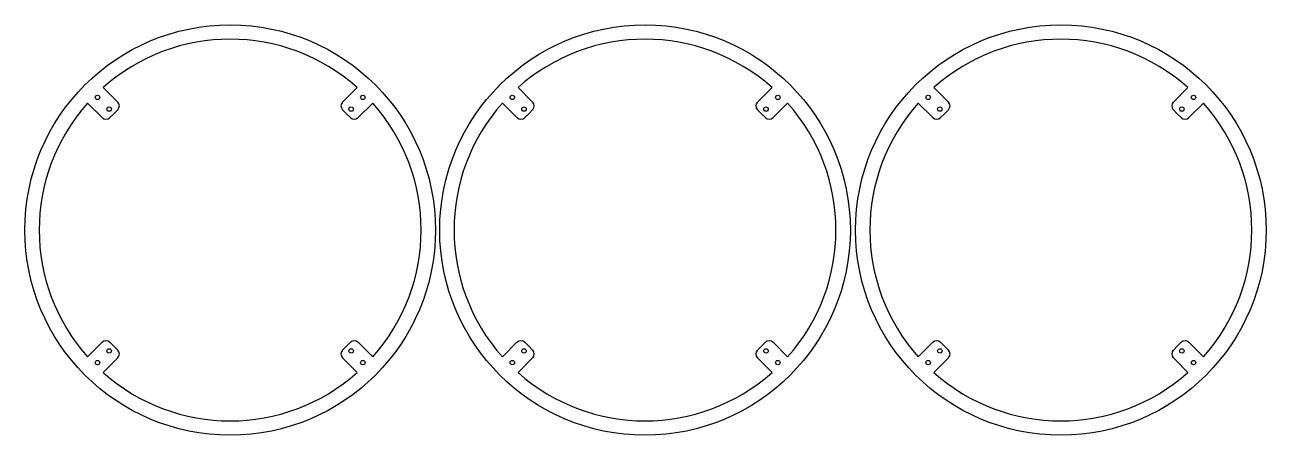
# Model space of a CAD drawing. Header units: millimetres. Extents: x 12 to 1137, y 441 to 813.
import ezdxf

# ---------------------------------------------------------------- set-up
doc = ezdxf.new("R2010")
doc.units = ezdxf.units.MM
doc.layers.add('Predeterminado', color=7, linetype='Continuous')

msp = doc.modelspace()

# ---------------------------------------------------------------- linework, layer by layer
at = {"layer": 'Predeterminado', "color": 7, "linetype": 'Continuous'}
for p, q in [((96.4, 742.8), (83.2, 756)), ((300.1, 742.8), (313.3, 756)), ((472.3, 742.8), (459.1, 756)), ((676, 742.8), (689.2, 756)), ((848.9, 742.8), (835.7, 756)), ((1052.7, 742.8), (1065.9, 756)), ((82.3, 728.7), (69.1, 741.9)), ((92.9, 732.2), (89.4, 728.7)), ((92.9, 732.2), (96.4, 735.7)), ((303.7, 732.2), (300.1, 735.7)), ((303.7, 732.2), (307.2, 728.7)), ((314.3, 728.7), (327.5, 741.9)), ((458.1, 728.7), (444.9, 741.9)), ((468.8, 732.2), (465.2, 728.7)), ((468.8, 732.2), (472.3, 735.7)), ((679.5, 732.2), (676, 735.7)), ((679.5, 732.2), (683.1, 728.7)), ((690.1, 728.7), (703.3, 741.9)), ((834.8, 728.7), (821.6, 741.9)), ((845.4, 732.2), (841.9, 728.7)), ((845.4, 732.2), (848.9, 735.7)), ((1056.2, 732.2), (1052.7, 735.7)), ((1056.2, 732.2), (1059.7, 728.7)), ((1066.8, 728.7), (1080, 741.9)), ((82.3, 525), (69.1, 511.8)), ((92.9, 521.4), (89.4, 525)), ((92.9, 521.4), (96.4, 517.9)), ((303.7, 521.4), (300.1, 517.9)), ((303.7, 521.4), (307.2, 525)), ((314.3, 525), (327.5, 511.8)), ((458.1, 525), (444.9, 511.8)), ((468.8, 521.4), (465.2, 525)), ((468.8, 521.4), (472.3, 517.9)), ((679.5, 521.4), (676, 517.9)), ((679.5, 521.4), (683.1, 525)), ((690.1, 525), (703.3, 511.8)), ((834.8, 525), (821.6, 511.8)), ((845.4, 521.4), (841.9, 525)), ((845.4, 521.4), (848.9, 517.9)), ((1056.2, 521.4), (1052.7, 517.9)), ((1056.2, 521.4), (1059.7, 525)), ((1066.8, 525), (1080, 511.8)), ((96.4, 510.8), (83.2, 497.6)), ((300.1, 510.8), (313.3, 497.6)), ((472.3, 510.8), (459.1, 497.6)), ((676, 510.8), (689.2, 497.6)), ((848.9, 510.8), (835.7, 497.6)), ((1052.7, 510.8), (1065.9, 497.6))]:
    msp.add_line(p, q, dxfattribs=at)
for centre, radius in [((198.3, 626.8), 186), ((574.1, 626.8), 186), ((950.8, 626.8), 186), ((78.1, 747), 2), ((318.5, 747), 2), ((453.9, 747), 2), ((694.4, 747), 2), ((830.6, 747), 2), ((1071, 747), 2), ((88.7, 736.4), 2), ((307.9, 736.4), 2), ((464.5, 736.4), 2), ((683.7, 736.4), 2), ((841.2, 736.4), 2), ((1060.4, 736.4), 2), ((88.7, 517.2), 2), ((307.9, 517.2), 2), ((464.5, 517.2), 2), ((683.7, 517.2), 2), ((841.2, 517.2), 2), ((1060.4, 517.2), 2), ((78.1, 506.6), 2), ((318.5, 506.6), 2), ((453.9, 506.6), 2), ((694.4, 506.6), 2), ((830.6, 506.6), 2), ((1071, 506.6), 2)]:
    msp.add_circle(centre, radius, dxfattribs=at)
for centre, radius, start, end in [((198.3, 626.8), 173, 48.3137, 131.6863), ((574.1, 626.8), 173, 48.3137, 131.6863), ((950.8, 626.8), 173, 48.3137, 131.6863), ((92.9, 739.3), 5, 315, 45), ((303.7, 739.3), 5, 135, 225), ((468.8, 739.3), 5, 315, 45), ((679.5, 739.3), 5, 135, 225), ((845.4, 739.3), 5, 315, 45), ((1056.2, 739.3), 5, 135, 225), ((198.3, 626.8), 173, 138.3137, 221.6863), ((198.3, 626.8), 173, 318.3137, 41.6863), ((574.1, 626.8), 173, 138.3137, 221.6863), ((574.1, 626.8), 173, 318.3137, 41.6863), ((950.8, 626.8), 173, 138.3137, 221.6863), ((950.8, 626.8), 173, 318.3137, 41.6863), ((85.8, 732.2), 5, 225, 315), ((310.7, 732.2), 5, 225, 315), ((461.7, 732.2), 5, 225, 315), ((686.6, 732.2), 5, 225, 315), ((838.3, 732.2), 5, 225, 315), ((1063.3, 732.2), 5, 225, 315), ((85.8, 521.4), 5, 45, 135), ((92.9, 514.4), 5, 315, 45), ((303.7, 514.4), 5, 135, 225), ((310.7, 521.4), 5, 45, 135), ((461.7, 521.4), 5, 45, 135), ((468.8, 514.4), 5, 315, 45), ((679.5, 514.4), 5, 135, 225), ((686.6, 521.4), 5, 45, 135), ((838.3, 521.4), 5, 45, 135), ((845.4, 514.4), 5, 315, 45), ((1056.2, 514.4), 5, 135, 225), ((1063.3, 521.4), 5, 45, 135), ((198.3, 626.8), 173, 228.3137, 311.6863), ((574.1, 626.8), 173, 228.3137, 311.6863), ((950.8, 626.8), 173, 228.3137, 311.6863)]:
    msp.add_arc(centre, radius, start, end, dxfattribs=at)

doc.saveas('drawing.dxf')
